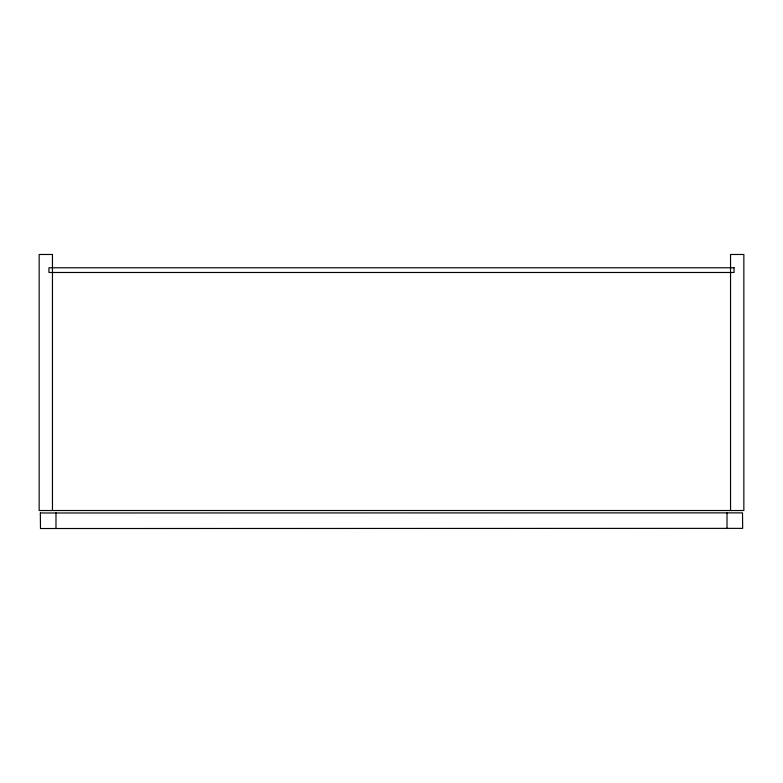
<?xml version="1.0" encoding="UTF-8"?>
<svg xmlns="http://www.w3.org/2000/svg" width="783" height="783" viewBox="0 0 783 783"><rect width="100%" height="100%" fill="white"/><g stroke="black" fill="none" stroke-linecap="round" stroke-linejoin="round"><path stroke-width="1.17" d="M730.539 510.516L730.539 254.475L743.85 254.475L743.85 510.516L39.15 510.516L39.15 254.475L52.461 254.475L52.461 510.516M727.015 512.865L727.015 528.515M55.985 512.865L55.985 528.515M40.334 512.982L40.481 528.525L742.675 528.368L742.519 512.865L40.334 512.982M734.062 267.786L48.938 267.786L48.938 272.484L734.062 272.484L734.062 267.786"/></g></svg>
